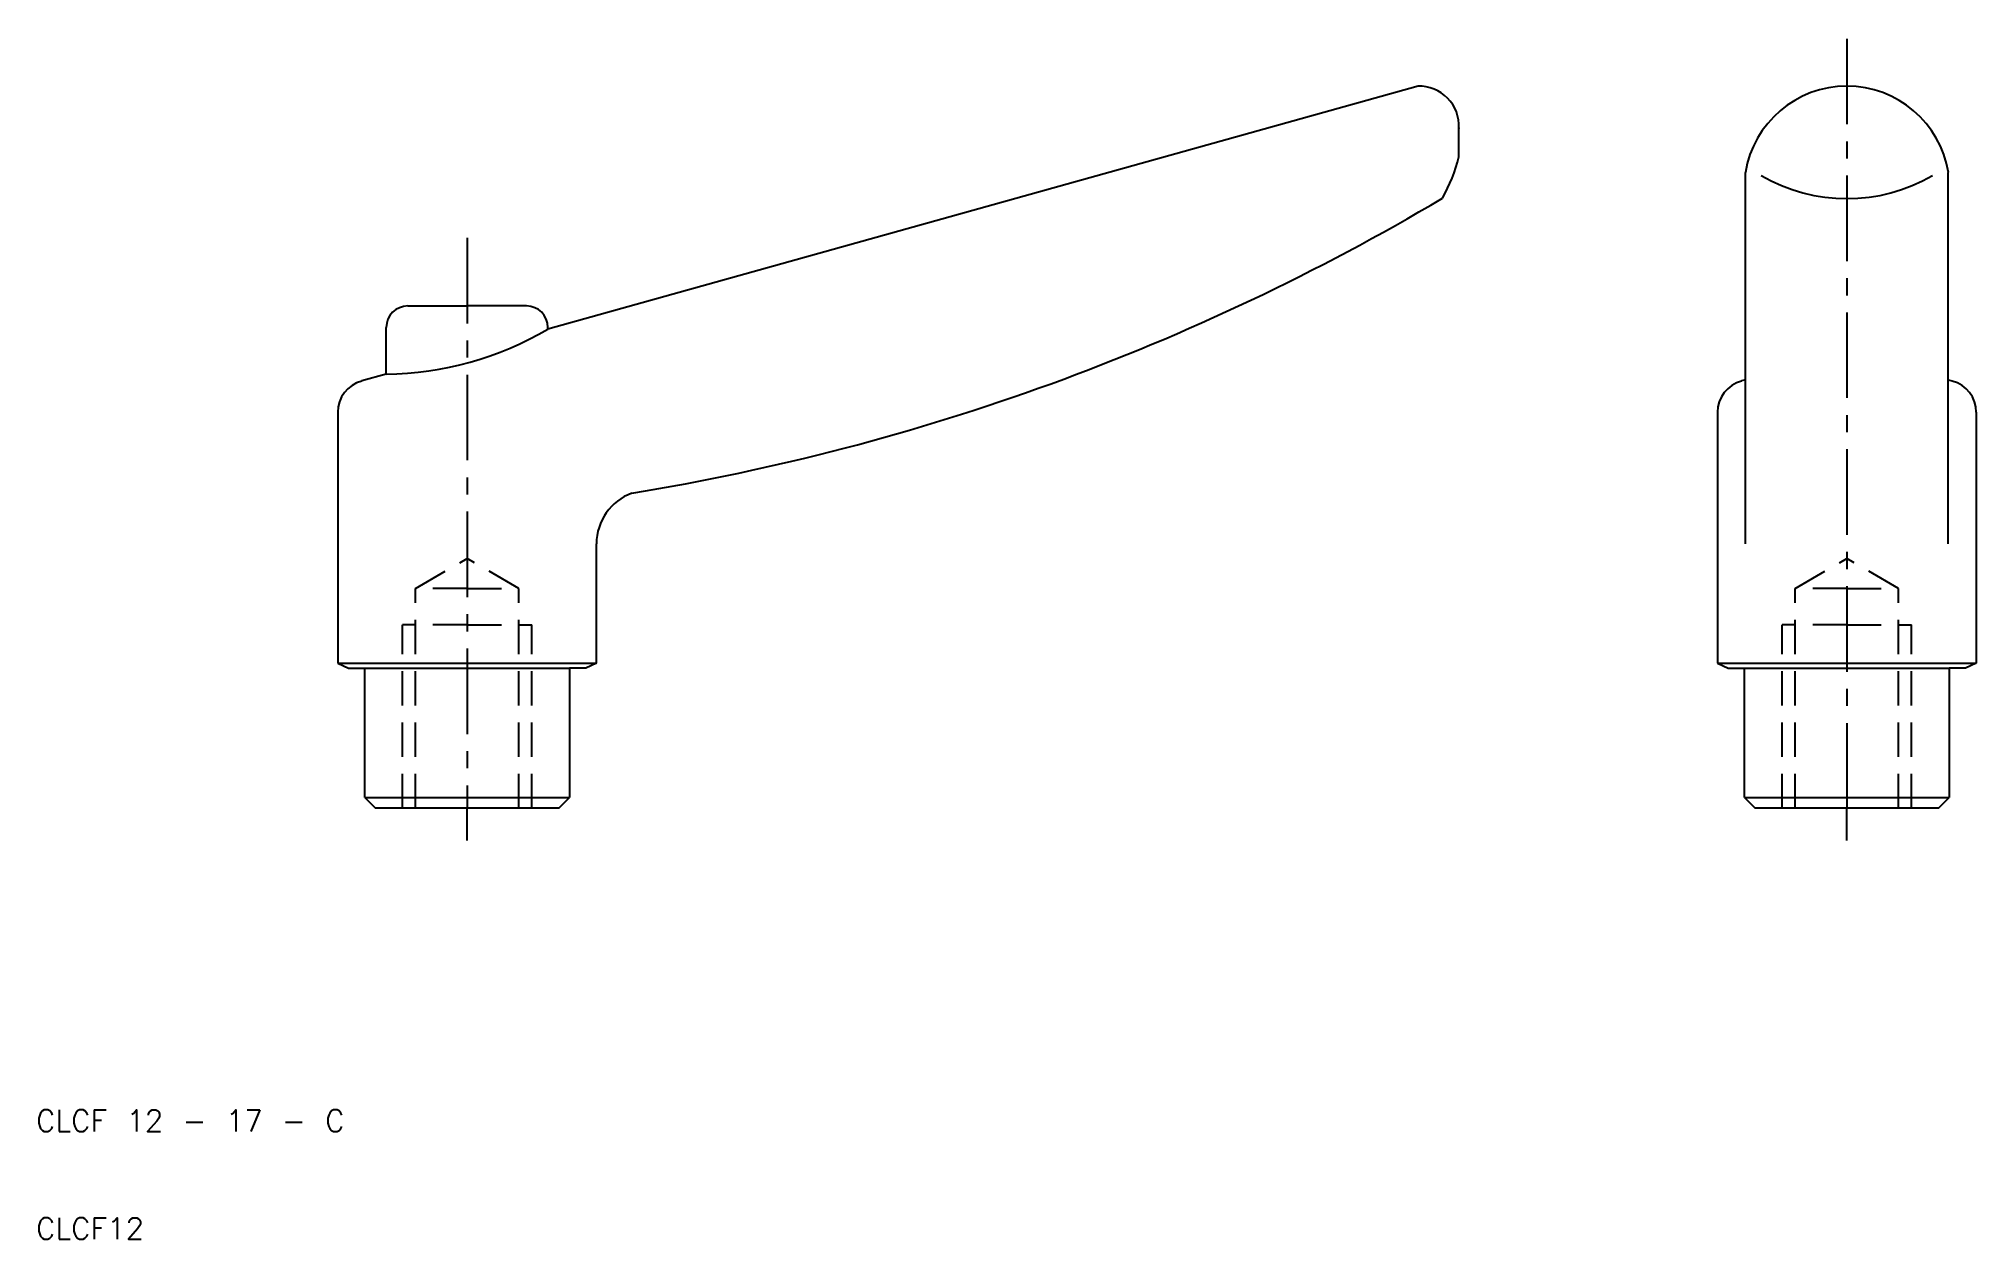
# Model space of a CAD drawing. Extents: x 10 to 190, y 10 to 121.
import ezdxf

# ---------------------------------------------------------------- set-up
doc = ezdxf.new("R2010")
doc.units = 0
doc.header["$LTSCALE"] = 0.25
doc.linetypes.add('CENTER', pattern=[50.8, 31.75, -6.35, 6.35, -6.35])
doc.linetypes.add('DASHED', pattern=[19.05, 12.7, -6.35])
doc.layers.get('0').update_dxf_attribs({"linetype": 'CONTINUOUS'})
doc.layers.add('CENTER', color=1, linetype='CENTER')
doc.styles.get("Standard").update_dxf_attribs({"font": 'txt.shx', "bigfont": 'extfont.shx'})

msp = doc.modelspace()

# ---------------------------------------------------------------- linework, layer by layer
at = {"color": 7, "linetype": 'CONTINUOUS'}
for p, q in [((138.22, 117), (57.5, 94.46)), ((142, 110.44), (142, 113.12)), ((168.59, 89.74), (168.59, 108.98)), ((187.41, 89.74), (187.41, 108.98)), ((44.5, 96.6), (50, 96.6)), ((55.5, 96.6), (50, 96.6)), ((42.5, 90.27), (42.5, 94.6)), ((57.5, 94.46), (57.5, 94.6)), ((42.5, 90.27), (40.22, 89.64)), ((168.59, 74.54), (168.59, 89.74)), ((187.41, 74.54), (187.41, 89.74)), ((187.41, 89.74), (187.78, 89.64)), ((38, 86.74), (38, 63.46)), ((166, 86.74), (166, 63.46)), ((190, 86.74), (190, 63.46)), ((62, 63.46), (62, 74.54)), ((38, 63.46), (62, 63.46)), ((38, 63.46), (39, 63)), ((39, 63), (40.5, 63)), ((40.5, 51), (40.5, 63)), ((40.5, 63), (59.5, 63)), ((59.5, 63), (59.5, 51)), ((61, 63), (59.5, 63)), ((62, 63.46), (61, 63)), ((166, 63.46), (190, 63.46)), ((166, 63.46), (167, 63)), ((167, 63), (168.5, 63)), ((168.5, 51), (168.5, 63)), ((168.5, 63), (187.5, 63)), ((187.5, 63), (187.5, 51)), ((189, 63), (187.5, 63)), ((190, 63.46), (189, 63)), ((40.5, 51), (59.5, 51)), ((40.5, 51), (41.5, 50)), ((58.5, 50), (59.5, 51)), ((168.5, 51), (187.5, 51)), ((168.5, 51), (169.5, 50)), ((186.5, 50), (187.5, 51)), ((186.5, 50), (169.5, 50))]:
    msp.add_line(p, q, dxfattribs=at)
for p, q in [((168.59, 89.74), (168.22, 89.64)), ((58.5, 50), (41.5, 50))]:
    msp.add_line(p, q)
at = {"color": 3, "linetype": 'DASHED'}
for p, q in [((45.2, 70.4), (50, 73.17)), ((54.8, 70.4), (50, 73.17)), ((173.2, 70.4), (178, 73.17)), ((182.8, 70.4), (178, 73.17)), ((45.2, 50), (45.2, 70.4)), ((50, 70.4), (45.2, 70.4)), ((50, 70.4), (54.8, 70.4)), ((54.8, 50), (54.8, 70.4)), ((173.2, 50), (173.2, 70.4)), ((178, 70.4), (173.2, 70.4)), ((178, 70.4), (182.8, 70.4)), ((182.8, 50), (182.8, 70.4)), ((44, 50), (44, 67)), ((50, 67), (44, 67)), ((50, 67), (56, 67)), ((56, 50), (56, 67)), ((172, 50), (172, 67)), ((178, 67), (172, 67)), ((178, 67), (184, 67)), ((184, 50), (184, 67))]:
    msp.add_line(p, q, dxfattribs=at)
at = {"color": 7, "linetype": 'CONTINUOUS'}
for centre, radius, start, end in [((138.3, 113.29), 3.71, 357.3469, 91.2026), ((178, 107.46), 9.54, 9.1405, 170.8595), ((127.43, 114), 15, 330.4284, 346.2783), ((178, 122.32), 15.76, 239.7142, 300.2858), ((30.6, 291.51), 215.09, 279.2812, 300.7188), ((44.5, 94.6), 2, 90, 180), ((55.5, 94.6), 2, 0, 90), ((42.16, 120.44), 30.17, 270.6445, 300.5582), ((41, 86.74), 3, 105.0685, 180), ((169, 86.74), 3, 105.0685, 180), ((187, 86.74), 3, 0, 74.9315), ((67, 74.54), 5, 110, 180)]:
    msp.add_arc(centre, radius, start, end, dxfattribs=at)
msp.add_point((142, 113.09), dxfattribs=at)
at = {"layer": 'CENTER', "color": 1, "linetype": 'CENTER'}
for p, q in [((178, 121.4), (178, 50)), ((50, 102.92), (50, 50)), ((50, 47), (50, 50)), ((178, 47), (178, 50))]:
    msp.add_line(p, q, dxfattribs=at)

# ---------------------------------------------------------------- texts
at = {"color": 7, "linetype": 'CONTINUOUS'}
for s, p in [('CLCF 12 - 17 - C', (10, 20)), ('CLCF12', (10, 10))]:
    msp.add_text(s, height=2, dxfattribs=at).set_placement(p)

doc.saveas('drawing.dxf')
